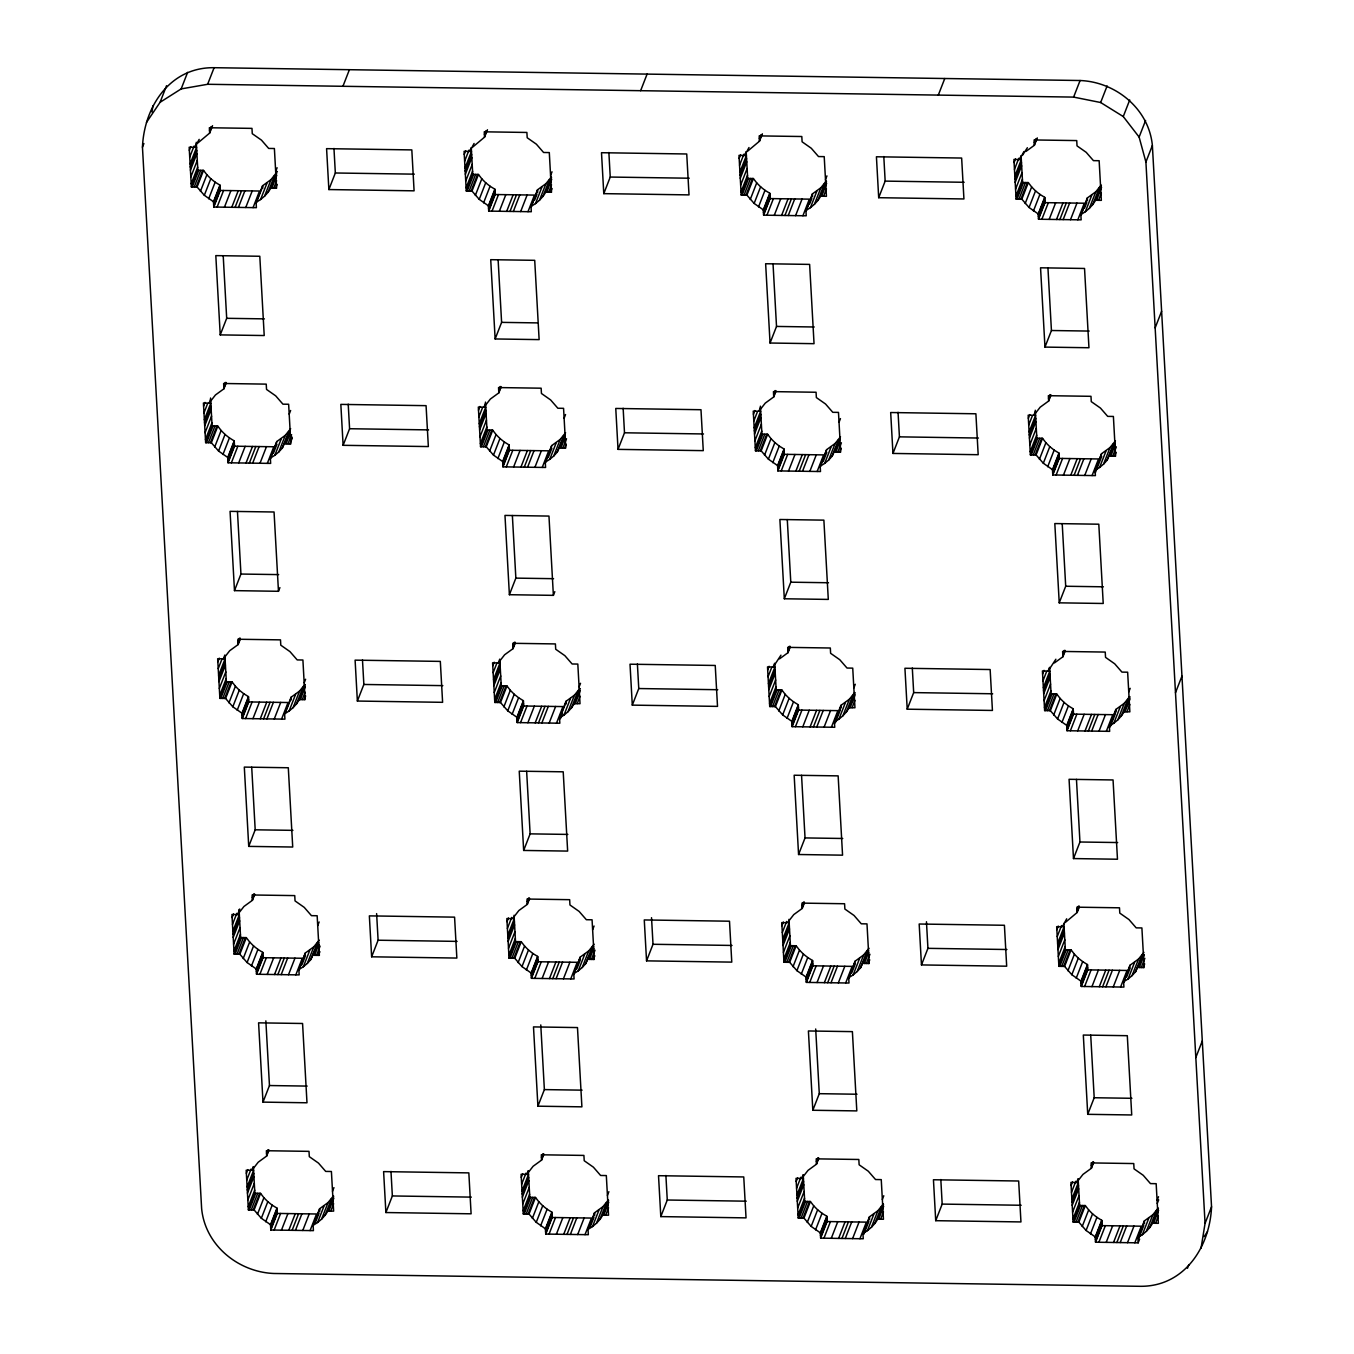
<?xml version="1.0" encoding="UTF-8"?>
<svg xmlns="http://www.w3.org/2000/svg" width="1354" height="1354" viewBox="0 0 1354 1354"><rect width="100%" height="100%" fill="white"/><g stroke="black" fill="none" stroke-linecap="round" stroke-linejoin="round"><path stroke-width="1.5" d="M142.458 147.197C144.099 106.848 169.859 67.04 214.101 67.7L1080.086 80.512C1115.882 81.917 1148.903 108.912 1152.372 145.453L1211.542 1206.803C1209.901 1247.152 1184.141 1286.96 1139.899 1286.3L273.914 1273.488C238.118 1272.083 205.097 1245.088 201.628 1208.547L142.458 147.197L143.896 143.524M151.936 112.01L152.951 105.815M1201.049 1248.185L1205.06 1223.373L1211.542 1206.803M146.486 122.402L160.077 102.295L166.542 85.708M160.077 102.295L181.165 88.907L187.631 72.337M181.165 88.907L207.636 84.286L214.101 67.7M189.34 150.345L190.779 146.672M189.712 157.166L194.028 146.114M277.367 171.484L271.037 179.591L262.574 185.769L256.109 202.355L256.397 207.67L213.78 207.027L213.492 201.729L204.319 195.281L197.075 186.987L191.371 186.903L189.171 147.248L194.874 147.332L196.313 143.659M194.874 147.332L199.173 139.377M190.102 163.986L196.567 147.4M190.271 167.084L196.736 150.497M190.44 170.181L196.905 153.594M190.829 176.985L197.295 160.398M209.515 130.407L210.953 126.717M209.616 132.235L211.766 126.701M197.735 143.067L209.667 133.064L212.544 125.685M191.202 183.805L197.667 167.219M191.371 186.903L197.836 170.316L196.279 142.288M192.268 186.903L198.733 170.316M194.231 186.937L200.697 170.35M196.195 186.97L202.66 170.384M197.075 186.987L203.54 170.401L197.836 170.316M200.426 191.337L206.891 174.751L203.54 170.401M204.319 195.281L210.784 178.711L206.891 174.751M208.685 198.767L215.151 182.181L210.784 178.711M213.492 201.729L219.957 185.143L215.151 182.181M213.543 202.558L220.008 185.972M213.644 204.386L220.11 187.8M213.746 206.197L220.211 189.611M213.78 207.027L220.245 190.44L219.957 185.143M217.114 207.077L223.579 190.491M224.442 207.196L230.908 190.609M231.771 207.297L238.236 190.711M235.088 207.348L241.554 190.762M238.422 207.399L244.888 190.812M245.751 207.5L252.216 190.914M253.063 207.619L259.528 191.032L220.245 190.44M256.143 203.185L262.608 186.598M256.109 202.355L260.577 199.529L267.043 182.942M260.577 199.529L264.572 196.178L271.037 179.591M275.674 171.433L277.096 167.744M264.572 196.178L268.024 192.336L274.49 175.766M268.024 192.336L270.902 188.071L276.639 173.329M271.782 188.088L276.808 175.191M273.745 188.121L276.622 180.742M275.708 188.138L277.147 184.466M220.228 334.895L215.811 255.618L259.799 256.261L264.216 335.538L220.228 334.895L226.693 318.308L223.207 255.72M203.591 406.098L205.029 402.409M203.98 412.902L207.568 403.695M290.67 428.659L285.288 435.345L276.825 441.522L270.36 458.092L270.648 463.406L228.047 462.78L227.743 457.466L218.569 451.034L211.342 442.724L205.639 442.64L203.422 403.001L209.125 403.086L210.564 399.396M204.352 419.723L210.818 403.137M204.522 422.82L210.987 406.234M204.691 425.918L211.173 409.331M205.08 432.721L211.546 416.152M223.765 386.144L225.204 382.454M223.867 387.972L226.033 382.437M209.125 403.086L215.438 394.979L223.918 388.801L226.067 383.267M342.934 86.284L349.4 69.697M205.453 439.542L211.918 422.956M205.639 442.64L212.104 426.053L210.53 398.025M206.519 442.656L212.984 426.07M208.482 442.673L214.947 426.104M210.445 442.707L216.911 426.121M211.342 442.724L217.808 426.138L212.104 426.053M214.677 447.091L221.142 430.504L217.808 426.138M218.569 451.034L225.035 434.448L221.142 430.504M222.953 454.504L229.418 437.917L225.035 434.448M328.87 189.56L326.585 148.652L411.819 149.905L414.087 190.829L328.87 189.56L335.335 172.99L333.964 148.432M227.743 457.466L234.208 440.879L229.418 437.917M227.794 458.295L234.259 441.709M227.895 460.123L234.36 443.537M227.997 461.951L234.462 445.364M228.047 462.78L234.513 446.194L234.208 440.879M231.365 462.831L237.83 446.245M238.693 462.933L245.159 446.346M246.022 463.034L252.487 446.465M249.356 463.085L255.821 446.498M252.673 463.136L259.139 446.549M260.002 463.254L266.467 446.668M267.33 463.356L273.796 446.769L234.513 446.194M270.411 458.921L276.825 441.522M273.373 453.387L276.978 444.163M289.197 414.172L290.636 410.482M270.36 458.092L274.845 455.282L281.31 438.696M274.845 455.282L278.822 451.931L285.288 435.345M278.822 451.931L282.292 448.089L288.757 431.503M282.292 448.089L290.179 430.91M286.049 443.824L290.348 432.772M287.996 443.858L291.601 434.651M290.687 440.795L292.125 437.122M289.959 443.892L292.125 438.357M279.906 587.602L278.467 591.292L234.479 590.632L240.944 574.045L237.458 511.457M217.842 661.835L219.28 658.162M218.231 668.656L221.819 659.432M304.921 684.396L299.556 691.082L291.076 697.259L284.611 713.846L284.915 719.143L242.298 718.517L241.994 713.219L232.82 706.771L225.593 698.461L219.89 698.376L217.672 658.738L223.376 658.823L224.815 655.15M218.603 675.46L225.069 658.873M218.789 678.557L225.255 661.971M218.959 681.654L225.424 665.068M219.331 688.475L225.796 671.889M238.033 641.898L239.455 638.208M238.135 643.709L240.284 638.191M223.376 658.823L229.706 650.715L238.169 644.538L240.335 639.02M219.72 695.279L226.186 678.709M219.89 698.376L226.355 681.807L224.882 655.471M220.77 698.393L227.235 681.807M222.733 698.427L229.198 681.841M224.696 698.461L231.162 681.874M225.593 698.461L232.059 681.891L226.355 681.807M228.944 702.828L235.41 686.241L232.059 681.891M232.82 706.771L239.286 690.185L235.41 686.241M237.204 710.258L243.669 693.671L239.286 690.185M343.121 445.314L340.836 404.389L426.07 405.658L428.355 446.566L343.121 445.314L349.586 428.727L348.215 404.169M241.994 713.219L248.459 696.633L243.669 693.671M242.044 714.049L248.51 697.462M242.146 715.86L248.611 699.273M242.248 717.688L248.713 701.101M242.298 718.517L248.764 701.931L248.459 696.633M464.253 154.424L465.691 150.734M245.633 718.568L252.098 701.981M464.642 161.228L468.941 150.176M551.315 176.985L545.95 183.653L537.487 189.831L531.022 206.417L531.31 211.732L488.709 211.106L488.405 205.791L479.231 199.36L471.987 191.049L466.284 190.965L464.083 151.326L469.787 151.411L471.226 147.721M469.787 151.411L474.086 143.456M465.014 168.048L471.48 151.462M465.184 171.146L471.649 154.559M252.944 718.669L259.409 702.1M465.353 174.243L471.818 157.656M465.742 181.047L472.207 164.46M484.427 134.469L485.866 130.779M484.529 136.297L486.695 130.763M472.648 147.129L484.58 137.126L487.457 129.747M466.114 187.867L472.58 171.281M260.273 718.788L266.738 702.201M466.284 190.965L472.749 174.378L471.294 148.06M467.181 190.982L473.646 174.395M469.144 190.999L475.609 174.412M263.607 718.839L270.072 702.252M471.107 191.032L477.573 174.446M471.987 191.049L478.453 174.463L472.749 174.378M266.924 718.889L273.406 702.303M475.339 195.416L481.804 178.83L478.453 174.463M274.253 718.991L280.718 702.404M479.231 199.36L485.697 182.773L481.804 178.83M281.581 719.092L288.047 702.523L248.764 701.931M483.598 202.829L490.063 186.243L485.697 182.773M285.372 712.83L291.127 698.089M284.611 713.846L289.096 711.019L295.561 694.433M488.405 205.791L494.87 189.205L490.063 186.243M289.096 711.019L293.09 707.668L299.556 691.082M488.456 206.62L494.921 190.034M488.557 208.448L495.022 191.862M304.176 682.924L305.615 679.234M488.659 210.276L495.124 193.69M293.09 707.668L296.543 703.826L303.008 687.24M488.709 211.106L495.175 194.519L494.87 189.205M296.543 703.826L299.403 699.561L305.158 684.819M300.3 699.578L305.327 686.681M492.027 211.139L498.492 194.57M302.264 699.595L305.124 692.232M304.227 699.629L305.649 695.939M248.73 846.385L244.312 767.092L288.3 767.752L292.718 847.029L248.73 846.385L255.195 829.799L251.709 767.21M499.355 211.258L505.821 194.671M506.684 211.359L513.149 194.773M232.109 917.589L233.548 913.899M510.001 211.41L516.466 194.824M232.482 924.393L236.798 913.341M319.172 940.15L313.806 946.818L305.327 952.996L298.862 969.582L299.166 974.897L256.549 974.254L256.261 968.956L247.088 962.525L239.844 954.215L234.14 954.13L231.94 914.492L237.627 914.576L239.793 909.042M513.335 211.461L519.801 194.874M232.871 931.214L239.336 914.627M233.04 934.311L239.506 917.724M233.21 937.408L239.675 920.822M233.582 944.212L240.047 927.625M252.284 897.634L253.723 893.945M252.386 899.462L254.535 893.928M520.664 211.562L527.129 194.993M237.627 914.576L243.957 906.469L252.436 900.292L254.586 894.757M233.971 951.033L240.437 934.446M234.14 954.13L240.606 937.543L239.049 909.516M235.037 954.147L241.503 937.56M237.001 954.164L243.466 937.577M527.992 211.681L534.458 195.094L495.175 194.519M238.947 954.198L245.412 937.611M239.844 954.215L246.31 937.628L240.606 937.543M531.073 207.247L537.538 190.66M534.762 199.867L536.912 194.333M531.022 206.417L535.49 203.608L541.955 187.021M243.195 958.581L249.661 941.995L246.31 937.628M535.49 203.608L539.484 200.24L545.95 183.653M550.587 175.495L552.026 171.806M539.484 200.24L542.937 196.415L549.419 179.828M542.937 196.415L545.814 192.133L551.552 177.391M546.711 192.15L551.738 179.253M247.088 962.525L253.553 945.938L249.661 941.995M548.658 192.183L551.535 184.804M550.621 192.217L552.06 188.528M495.141 338.957L490.723 259.68L534.712 260.323L539.129 339.617L495.141 338.957L501.606 322.37L498.12 259.782M251.455 965.994L257.92 949.408L253.553 945.938M357.371 701.05L355.103 660.143L440.321 661.395L442.606 702.32L357.371 701.05L363.854 684.464L362.483 659.923M256.261 968.956L262.727 952.37L257.92 949.408M256.295 969.786L262.761 953.199M256.397 971.613L262.862 955.027M256.498 973.424L262.964 956.855M256.549 974.254L263.014 957.684L262.727 952.37M478.504 410.16L479.942 406.471M259.883 974.305L266.349 957.735M478.893 416.981L482.481 407.757M565.583 432.721L560.217 439.407L551.738 445.584L545.273 462.171L545.577 467.468L502.96 466.842L502.656 461.528L493.482 455.096L486.255 446.786L480.552 446.702L478.334 407.063L484.038 407.148L485.477 403.458M479.265 423.785L485.731 407.199M479.434 426.882L485.9 410.296M267.212 974.423L273.677 957.837M479.621 429.98L486.086 413.393M479.993 436.8L486.458 420.214M498.678 390.206L500.117 386.533M498.78 392.034L500.946 386.516M484.038 407.148L490.368 399.041L498.831 392.863L500.997 387.346M480.382 443.604L486.848 427.018M274.523 974.525L280.989 957.938M480.552 446.702L487.017 430.115L485.443 402.087M481.432 446.718L487.897 430.132M483.395 446.752L489.86 430.166M277.858 974.575L284.323 957.989M485.358 446.769L491.824 430.2M486.255 446.786L492.721 430.2L487.017 430.115M281.192 974.626L287.657 958.04M489.606 451.153L496.072 434.566L492.721 430.2M288.504 974.728L294.969 958.158M493.482 455.096L499.948 438.51L496.072 434.566M295.832 974.846L302.297 958.26L263.014 957.684M640.628 90.684L647.094 74.098M497.866 458.583L504.331 441.996L499.948 438.51M298.912 970.412L305.327 952.996M301.891 964.86L305.479 955.653M317.716 925.662L319.138 921.972M603.782 193.639L601.498 152.714L686.732 153.984L689.017 194.891L603.782 193.639L610.248 177.052L608.877 152.494M298.862 969.582L303.347 966.756L309.812 950.186M502.656 461.528L509.121 444.958L504.331 441.996M303.347 966.756L307.341 963.405L313.806 946.818M502.706 462.357L509.172 445.788M502.808 464.185L509.273 447.599M502.909 466.013L509.375 449.426M307.341 963.405L310.794 959.58L317.259 942.993M502.96 466.842L509.426 450.256L509.121 444.958M310.794 959.58L318.698 942.401M314.551 955.315L318.867 944.263M506.294 466.893L512.76 450.307M316.514 955.349L320.103 946.124M318.478 955.365L319.916 951.693M262.998 1102.122L258.58 1022.845L302.568 1023.489L306.986 1102.782L262.998 1102.122L269.463 1085.536L265.858 1020.865M513.606 466.995L520.071 450.408M520.935 467.113L527.4 450.527M246.36 1173.326L247.799 1169.636M524.269 467.164L530.734 450.577M246.733 1180.146L251.049 1169.077M333.422 1195.887L328.057 1202.572L319.595 1208.75L313.129 1225.336L313.417 1230.634L270.8 1230.007L270.512 1224.693L261.339 1218.261L254.095 1209.951L248.391 1209.867L246.191 1170.228L251.895 1170.313L253.333 1166.623M527.586 467.198L534.051 450.628M247.122 1186.95L253.587 1170.364M247.291 1190.048L253.757 1173.461M247.46 1193.145L253.926 1176.558M247.85 1199.966L254.315 1183.379M266.535 1153.371L267.974 1149.698M266.636 1155.199L268.786 1149.681M534.915 467.316L541.38 450.73M251.895 1170.313L258.208 1162.206L266.687 1156.028L268.837 1150.494M248.222 1206.769L254.687 1190.183M248.391 1209.867L254.857 1193.28L253.401 1166.962M249.288 1209.884L255.754 1193.297M251.252 1209.917L257.717 1193.331M542.243 467.418L548.708 450.831L509.426 450.256M253.215 1209.934L259.68 1193.365M254.095 1209.951L260.56 1193.365L254.857 1193.28M545.323 463L551.738 445.584M548.302 457.449L551.89 448.242M564.11 418.234L565.549 414.544M545.273 462.171L549.758 459.344L556.223 442.758M257.446 1214.318L263.912 1197.731L260.56 1193.365M549.758 459.344L553.752 455.993L560.217 439.407M553.752 455.993L557.205 452.151L563.67 435.565M557.205 452.151L565.092 434.989M560.962 447.903L565.261 436.834M261.339 1218.261L267.804 1201.675L263.912 1197.731M562.926 447.92L566.514 438.713M564.872 447.954L566.311 444.264M554.818 591.664L553.38 595.354L509.392 594.711L515.857 578.124L512.371 515.535M265.706 1221.748L272.171 1205.162L267.804 1201.675M371.639 956.804L369.354 915.879L454.572 917.149L456.857 958.057L371.639 956.804L378.104 940.218L376.615 913.611M270.512 1224.693L276.978 1208.123L272.171 1205.162M270.563 1225.522L277.028 1208.953M270.665 1227.35L277.13 1210.764M270.766 1229.178L277.231 1212.592M270.8 1230.007L277.265 1213.421L276.978 1208.123M492.771 665.914L494.21 662.224M274.134 1230.058L280.6 1213.472M493.144 672.718L496.732 663.511M579.834 688.458L574.468 695.144L565.989 701.321L559.524 717.908L559.828 723.222L517.211 722.579L516.923 717.281L507.75 710.833L500.506 702.54L494.802 702.455L492.585 662.817L498.289 662.901L499.728 659.212M493.533 679.539L499.998 662.952M493.702 682.636L500.168 666.05M281.463 1230.16L287.928 1213.573M493.871 685.733L500.337 669.147M494.244 692.537L500.709 675.951M512.946 645.96L514.385 642.27M513.048 647.787L515.197 642.253M498.289 662.901L504.619 654.777L513.081 648.617L515.248 643.082M494.633 699.358L501.098 682.771M288.791 1230.278L295.257 1213.692M494.802 702.455L501.268 685.869L499.795 659.533M495.699 702.455L502.165 685.886M292.109 1230.312L298.574 1213.743M497.646 702.489L504.111 685.903M499.609 702.523L506.074 685.936M500.506 702.54L506.971 685.953L501.268 685.869M295.443 1230.363L301.908 1213.793M503.857 706.89L510.323 690.303L506.971 685.953M302.771 1230.481L309.237 1213.895M507.75 710.833L514.215 694.263L510.323 690.303M310.083 1230.583L316.548 1213.996L277.265 1213.421M512.117 714.32L518.582 697.733L514.215 694.263M313.891 1224.321L319.629 1209.579M315.431 1222.459L319.019 1213.235M618.033 449.376L615.765 408.451L700.983 409.72L703.268 450.645L618.033 449.376L624.499 432.789L623.145 408.248M313.129 1225.336L317.598 1222.51L324.063 1205.923M516.923 717.281L523.389 700.695L518.582 697.733M317.598 1222.51L321.592 1219.159L328.057 1202.572M516.957 718.111L523.423 701.524M332.509 1191.317L333.947 1187.627M517.059 719.939L523.524 703.352M517.16 721.75L523.626 705.163M321.592 1219.159L325.045 1215.317L331.51 1198.73M517.211 722.579L523.676 705.993L523.389 700.695M325.045 1215.317L327.922 1211.051L333.659 1196.31M328.802 1211.051L333.846 1198.155M739.166 158.486L740.604 154.796M520.545 722.63L527.011 706.043M330.765 1211.085L333.643 1203.723M739.555 165.29L743.854 154.238M826.245 181.047L820.879 187.732L812.4 193.91L805.935 210.496L806.222 215.794L763.622 215.168L763.317 209.853L754.144 203.422L746.917 195.111L741.213 195.027L738.996 155.388L744.7 155.473L746.139 151.783M744.7 155.473L748.999 147.518M739.927 172.11L746.392 155.524M740.096 175.208L746.562 158.621M527.874 722.748L534.339 706.162M740.283 178.305L746.748 161.718M740.655 185.126L747.12 168.539M759.34 138.531L760.779 134.858M759.442 140.359L761.608 134.825M747.56 151.208L759.492 141.188L762.37 133.809M741.027 191.929L747.493 175.343M535.185 722.85L541.651 706.263M741.213 195.027L747.679 178.44L746.206 152.122M742.094 195.044L748.559 178.457M744.057 195.078L750.522 178.491M538.52 722.901L544.985 706.314M746.02 195.094L752.486 178.508M746.917 195.111L753.383 178.525L747.679 178.44M541.854 722.951L548.319 706.365M750.251 199.478L756.717 182.892L753.383 178.525M549.165 723.053L555.631 706.466M754.144 203.422L760.609 186.835L756.717 182.892M556.494 723.171L562.959 706.585L523.676 705.993M758.528 206.891L764.993 190.322L760.609 186.835M559.574 718.737L566.04 702.151M560.404 718.72L562.553 713.186M559.524 717.908L564.009 715.081L570.474 698.495M763.317 209.853L769.783 193.267L764.993 190.322M564.009 715.081L568.003 711.73L574.468 695.144M763.368 210.682L769.834 194.096M763.47 212.51L769.935 195.924M579.089 686.986L580.527 683.296M763.571 214.338L770.037 197.752M568.003 711.73L571.456 707.888L577.921 691.319M763.622 215.168L770.087 198.581L769.783 193.267M571.456 707.888L574.316 703.623L580.071 688.881M575.213 703.64L580.24 690.743M766.939 215.218L773.405 198.632M577.176 703.674L580.054 696.294M523.659 850.447L519.242 771.171L563.213 771.814L567.648 851.091L523.659 850.447L530.125 833.861L526.638 771.272M774.268 215.32L780.733 198.733M385.89 1212.541L383.605 1171.616L468.839 1172.886L471.107 1213.81L385.89 1212.541L392.355 1195.954L390.984 1171.413M781.596 215.421L788.062 198.852M507.022 921.651L508.461 917.961M784.931 215.472L791.396 198.886M507.395 928.455L511.71 917.403M788.248 215.523L794.713 198.936M507.784 935.275L514.249 918.689M507.953 938.373L514.418 921.786M508.122 941.47L514.588 924.884M508.512 948.291L514.977 931.704M527.197 901.696L528.635 898.007M527.298 903.524L529.448 897.99M795.577 215.641L802.042 199.055M594.084 944.212L588.719 950.897L580.257 957.075L573.791 973.644L574.079 978.959L531.462 978.333L531.174 973.018L522.001 966.587L514.757 958.277L509.053 958.192L506.853 918.554L512.557 918.638L518.87 910.531L527.349 904.354L529.499 898.819M508.884 955.095L515.349 938.508M509.053 958.192L515.519 941.605L514.063 915.287M509.95 958.209L516.416 941.622M511.914 958.243L518.379 941.656M802.905 215.743L809.37 199.156L770.087 198.581M513.877 958.26L520.342 941.673M514.757 958.277L521.222 941.69L515.519 941.605M805.985 211.326L811.723 196.584M809.675 203.929L811.825 198.395M805.935 210.496L810.42 207.67L816.885 191.083M518.108 962.643L524.573 946.057L521.222 941.69M810.42 207.67L814.414 204.319L820.879 187.732M825.5 179.557L826.939 175.885M814.414 204.319L817.867 200.477L824.332 183.89M817.867 200.477L820.727 196.212L826.482 181.47M821.624 196.212L826.651 183.315M522.001 966.587L528.466 950L524.573 946.057M823.587 196.245L826.448 188.883M770.054 343.019L765.636 263.742L809.624 264.402L814.042 343.679L770.054 343.019L776.519 326.432L773.032 263.844M526.367 970.056L532.833 953.487L528.466 950M632.301 705.129L630.016 664.205L715.234 665.457L717.518 706.382L632.301 705.129L638.766 688.543L637.395 663.985M531.174 973.018L537.64 956.432L532.833 953.487M531.225 973.848L537.69 957.261M531.327 975.675L537.792 959.089M531.428 977.503L537.893 960.917M531.462 978.333L537.927 961.746L537.64 956.432M753.433 414.222L754.855 410.55M534.796 978.383L541.261 961.797M753.806 421.043L757.394 411.836M840.495 436.783L835.13 443.469L826.651 449.646L820.185 466.233L820.49 471.531L777.873 470.904L777.585 465.607L768.395 459.158L761.168 450.848L755.464 450.764L753.247 411.125L758.951 411.21L760.389 407.537M754.178 427.847L760.643 411.277M754.364 430.944L760.83 414.375M542.125 978.485L548.59 961.899M754.533 434.042L760.999 417.472M754.906 440.862L761.371 424.276M773.608 394.285L775.047 390.595M773.709 396.096L775.859 390.578M758.951 411.21L765.281 403.103L773.743 396.925L775.91 391.408M755.295 447.666L761.76 431.097M549.453 978.587L555.919 962.017M755.464 450.764L761.93 434.194L760.373 406.166M756.361 450.78L762.827 434.194M758.308 450.814L764.773 434.228M552.77 978.637L559.236 962.051M760.271 450.848L766.736 434.262M761.168 450.848L767.633 434.279L761.93 434.194M556.105 978.688L562.57 962.102M764.519 455.215L770.985 438.628L767.633 434.279M563.433 978.807L569.899 962.22M768.395 459.158L774.877 442.572L770.985 438.628M570.745 978.908L577.21 962.322L537.927 961.746M772.779 462.645L779.244 446.058L774.877 442.572M573.825 974.474L580.257 957.075M576.804 968.939L580.392 959.715M592.629 929.724L594.067 926.034M878.695 197.701L876.427 156.776L961.645 158.046L963.93 198.953L878.695 197.701L885.161 181.114L883.807 156.556M573.791 973.644L578.26 970.835L584.725 954.248M777.585 465.607L784.051 449.02L779.244 446.058M578.26 970.835L582.254 967.484L588.719 950.897M777.619 466.436L784.084 449.85M777.721 468.247L784.186 451.677M777.822 470.075L784.288 453.488M582.254 967.484L585.707 963.642L592.172 947.055M777.873 470.904L784.338 454.318L784.051 449.02M585.707 963.642L593.611 946.463M589.464 959.377L593.78 948.325M781.207 470.955L787.673 454.369M591.427 959.411L595.015 950.203M593.39 959.444L594.829 955.755M537.91 1106.184L533.493 1026.907L577.481 1027.568L581.898 1106.844L537.91 1106.184L544.376 1089.598L540.771 1024.927M788.519 471.057L794.984 454.487M938.305 95.085L944.77 78.515M795.847 471.175L802.313 454.589M521.273 1177.388L522.712 1173.715M799.182 471.226L805.647 454.639M521.662 1184.208L525.961 1173.156M608.335 1199.949L602.97 1206.634L594.508 1212.812L588.042 1229.398L588.33 1234.696L545.73 1234.069L545.425 1228.772L536.252 1222.323L529.008 1214.013L523.304 1213.929L521.104 1174.29L526.808 1174.375L528.246 1170.702M522.035 1191.012L528.5 1174.443M802.516 471.277L808.981 454.69M522.204 1194.11L528.669 1177.54M522.373 1197.207L528.839 1180.62M522.762 1204.028L529.228 1187.441M541.448 1157.45L542.886 1153.76M541.549 1159.261L543.716 1153.743M809.827 471.378L816.293 454.792M526.808 1174.375L533.121 1166.268L541.6 1160.09L543.749 1154.573M523.135 1210.831L529.6 1194.262M523.304 1213.929L529.786 1197.359L528.314 1171.024M524.201 1213.946L530.666 1197.359M526.164 1213.979L532.63 1197.393M817.156 471.48L823.621 454.91L784.338 454.318M528.128 1214.013L534.593 1197.427M529.008 1214.013L535.49 1197.444L529.786 1197.359M820.236 467.062L826.651 449.646M823.215 461.511L826.803 452.304M839.023 422.296L840.462 418.623M820.185 466.233L824.671 463.406L831.136 446.82M532.359 1218.38L538.824 1201.793L535.49 1197.444M824.671 463.406L828.665 460.055L835.13 443.469M828.665 460.055L832.118 456.213L838.583 439.627M832.118 456.213L840.005 439.051M835.875 451.965L839.463 442.741M536.252 1222.323L542.717 1205.737L538.824 1201.793M837.838 451.982L841.426 442.775M839.802 452.016L841.24 448.326M784.321 598.773L779.887 519.496L823.875 520.139L828.293 599.416L784.321 598.773L790.787 582.186L787.283 519.597M540.618 1225.81L547.101 1209.224L542.717 1205.737M646.552 960.866L644.267 919.941L729.501 921.211L731.769 962.119L646.552 960.866L653.017 944.28L651.528 917.69M545.425 1228.772L551.89 1212.185L547.101 1209.224M545.476 1229.601L551.941 1213.015M545.577 1231.412L552.043 1214.843M545.679 1233.24L552.144 1216.654M545.73 1234.069L552.195 1217.483L551.89 1212.185M767.684 669.976L769.123 666.286M549.047 1234.12L555.512 1217.534M768.056 676.78L771.645 667.573M854.746 692.537L849.381 699.223L840.919 705.383L834.436 721.97L834.741 727.284L792.124 726.658L791.836 721.343L782.663 714.912L775.419 706.602L769.715 706.517L767.515 666.879L773.219 666.963L774.64 663.274M768.446 683.601L774.911 667.014M768.615 686.698L775.08 670.112M773.219 666.963L780.97 655.167M556.376 1234.222L562.841 1217.652M768.784 689.795L775.25 673.209M769.174 696.599L775.639 680.013M787.859 650.022L789.297 646.332M787.96 651.849L790.11 646.315M779.532 658.856L788.011 652.679L790.161 647.144M769.546 703.42L776.011 686.833M563.704 1234.34L570.169 1217.754M769.715 706.517L776.18 689.931L774.708 663.612M770.612 706.534L777.078 689.948M772.575 706.551L779.041 689.965M567.021 1234.391L573.504 1217.805M774.522 706.585L781.004 689.998M775.419 706.602L781.884 690.015L776.18 689.931M570.356 1234.442L576.821 1217.855M778.77 710.968L785.235 694.382L781.884 690.015M577.684 1234.543L584.149 1217.957M782.663 714.912L789.128 698.326L785.235 694.382M585.013 1234.645L591.478 1218.075L552.195 1217.483M787.029 718.382L793.495 701.795L789.128 698.326M588.804 1228.383L594.558 1213.641M590.344 1226.521L593.932 1217.314M892.963 453.438L890.678 412.53L975.895 413.782L978.18 454.707L892.963 453.438L899.428 436.851L898.057 412.31M588.042 1229.398L592.51 1226.572L598.993 1209.985M791.836 721.343L798.301 704.757L793.495 701.795M592.51 1226.572L596.505 1223.221L602.97 1206.634M607.438 1195.379L608.877 1191.689M791.887 722.173L798.352 705.586M791.988 724.001L798.454 707.414M792.09 725.829L798.555 709.242M596.505 1223.221L599.974 1219.379L606.44 1202.792M792.124 726.658L798.589 710.071L798.301 704.757M599.974 1219.379L602.835 1215.113L608.589 1200.372M603.732 1215.13L608.758 1202.234M1014.078 162.548L1015.517 158.858M795.458 726.692L801.923 710.122M605.678 1215.147L608.555 1207.785M1014.468 169.368L1018.783 158.3M1101.157 185.109L1095.792 191.794L1087.313 197.972L1080.847 214.558L1081.152 219.856L1038.535 219.23L1038.23 213.932L1029.057 207.484L1021.83 199.173L1016.126 199.089L1013.909 159.45L1019.613 159.535L1021.051 155.845M1019.613 159.535L1023.929 151.58M1014.84 176.172L1021.305 159.586M1015.026 179.27L1021.491 162.683M1022.49 155.27L1027.381 147.738M802.787 726.81L809.252 710.224M1015.195 182.367L1021.661 165.78M1015.568 189.188L1022.033 172.601M1034.27 142.61L1035.692 138.92M1034.371 144.421L1036.521 138.903M1025.943 151.428L1034.405 145.25L1037.282 137.888M1015.957 195.991L1022.422 179.405M810.098 726.912L816.564 710.325M1016.126 199.089L1022.592 182.502L1021.119 156.184M1017.006 199.106L1023.472 182.519M1018.97 199.14L1025.435 182.553M813.432 726.963L819.898 710.376M1020.933 199.173L1027.398 182.587M1021.83 199.173L1028.295 182.587L1022.592 182.502M816.767 727.013L823.232 710.427M1025.181 203.54L1031.646 186.954L1028.295 182.587M824.095 727.115L830.561 710.545M1029.057 207.484L1035.522 190.897L1031.646 186.954M207.636 84.286L1073.62 97.099L1080.086 80.512M831.407 727.233L837.872 710.647L798.589 710.071M1033.44 210.97L1039.906 194.384L1035.522 190.897M834.487 722.799L840.952 706.213M835.316 722.782L840.343 709.885M834.436 721.97L838.921 719.16L845.387 702.574M1038.23 213.932L1044.696 197.345L1039.906 194.384M838.921 719.16L842.916 715.792L849.381 699.223M853.832 687.95L855.271 684.278M1038.281 214.761L1044.746 198.175M1038.383 216.572L1044.848 199.986M1038.484 218.4L1044.949 201.814M842.916 715.792L846.368 711.967L852.834 695.381M1038.535 219.23L1045 202.643L1044.696 197.345M846.368 711.967L849.246 707.685L854.983 692.943M850.126 707.702L855.153 694.805M1041.869 219.28L1048.334 202.694M852.089 707.736L854.966 700.356M798.572 854.509L794.155 775.233L838.143 775.876L842.56 855.169L798.572 854.509L805.038 837.923L801.551 775.334M1049.181 219.382L1055.646 202.795M660.803 1216.603L658.518 1175.695L743.752 1176.948L746.037 1217.872L660.803 1216.603L667.268 1200.016L665.897 1175.475M1205.06 1223.373L1145.907 162.04L1139.12 137.076L1123.261 116.546L1100.65 102.515L1107.115 85.928M1056.509 219.5L1062.975 202.914M781.935 925.713L783.374 922.023M1059.843 219.551L1066.309 202.965M782.324 932.534L786.623 921.465M782.697 939.337L789.162 922.751M1063.161 219.602L1069.643 203.015M782.866 942.435L789.331 925.848M783.035 945.532L789.5 928.946M783.424 952.353L789.89 935.766M802.11 905.758L803.548 902.086M802.211 907.586L804.378 902.069M1070.489 219.703L1076.955 203.117M868.997 948.274L863.632 954.959L855.169 961.137L848.704 977.723L848.992 983.021L806.392 982.395L806.087 977.08L796.914 970.649L789.67 962.339L783.966 962.254L781.766 922.616L787.469 922.7L793.782 914.593L802.262 908.416L804.411 902.898M783.797 959.157L790.262 942.57M783.966 962.254L790.431 945.667L788.976 919.349M784.863 962.271L791.328 945.684M786.826 962.305L793.292 945.718M1077.818 219.805L1084.283 203.218L1045 202.643M788.79 962.322L795.255 945.752M789.67 962.339L796.135 945.752L790.431 945.667M1080.898 215.388L1087.364 198.801M1084.588 207.991L1086.737 202.457M1080.847 214.558L1085.333 211.732L1091.798 195.145M1123.261 116.546L1129.727 99.959M793.021 966.705L799.486 950.119L796.135 945.752M1085.333 211.732L1089.327 208.381L1095.792 191.794M1089.327 208.381L1092.78 204.539L1099.245 187.952M1092.78 204.539L1095.64 200.274L1101.394 185.532M1096.537 200.29L1101.564 187.377M796.914 970.649L803.379 954.062L799.486 950.119M1098.5 200.307L1101.377 192.945M1044.966 347.098L1040.549 267.804L1084.537 268.464L1088.954 347.741L1044.966 347.098L1051.432 330.511L1047.945 267.923M801.28 974.135L807.746 957.549L803.379 954.062M907.214 709.191L904.929 668.267L990.146 669.536L992.431 710.444L907.214 709.191L913.679 692.605L912.308 668.047M806.087 977.08L812.552 960.511L807.746 957.549M806.138 977.91L812.603 961.34M806.239 979.737L812.705 963.151M806.341 981.565L812.806 964.979M806.392 982.395L812.857 965.808L812.552 960.511M1028.346 418.301L1029.785 414.612M1139.12 137.076L1145.586 120.489M809.709 982.445L816.174 965.859M1028.718 425.105L1032.307 415.898M1115.408 440.845L1110.043 447.531L1101.564 453.708L1095.098 470.295L1095.403 475.609L1052.786 474.966L1052.498 469.669L1043.325 463.237L1036.081 454.927L1030.377 454.842L1028.177 415.204L1033.864 415.289L1035.302 411.599M1029.108 431.926L1035.573 415.339M1029.277 435.023L1035.742 418.437M817.037 982.547L823.503 965.961M1029.446 438.121L1035.912 421.534M1029.819 444.924L1036.284 428.338M1048.521 398.347L1049.959 394.657M1048.622 400.175L1050.772 394.64M1033.864 415.289L1040.194 407.182L1048.673 401.004L1050.822 395.47M1030.208 451.745L1036.673 435.159M824.366 982.665L830.831 966.079M1030.377 454.842L1036.842 438.256L1035.285 410.228M1031.274 454.842L1037.739 438.273M1145.907 162.04L1152.372 145.453M1033.237 454.876L1039.703 438.29M827.683 982.716L834.149 966.13M1035.184 454.91L1041.649 438.324M1036.081 454.927L1042.546 438.341L1036.842 438.256M831.017 982.75L837.483 966.181M1039.432 459.277L1045.897 442.707L1042.546 438.341M838.346 982.869L844.811 966.282M1043.325 463.237L1049.79 446.651L1045.897 442.707M845.675 982.97L852.14 966.384L812.857 965.808M1047.691 466.707L1054.157 450.12L1049.79 446.651M848.738 978.553L855.169 961.137M851.717 973.001L855.322 963.794M848.704 977.723L853.172 974.897L859.638 958.31M1052.498 469.669L1058.963 453.082L1054.157 450.12M853.172 974.897L857.167 971.546L863.632 954.959M1052.532 470.498L1058.997 453.912M1052.633 472.326L1059.099 455.739M1052.735 474.137L1059.2 457.567M857.167 971.546L860.619 967.704L867.085 951.117M1052.786 474.966L1059.251 458.397L1058.963 453.082M860.619 967.704L868.523 950.542M864.377 963.456L868.693 952.387M1056.12 475.017L1062.585 458.431M866.34 963.473L869.945 954.265M868.303 963.506L869.742 959.817M812.823 1110.263L808.406 1030.969L852.394 1031.63L856.811 1110.906L812.823 1110.263L819.288 1093.677L815.683 1028.989M1063.449 475.136L1069.914 458.549M1070.76 475.237L1077.225 458.651M796.186 1181.467L797.624 1177.777M1074.094 475.288L1080.56 458.701M796.575 1188.27L800.874 1177.218M883.265 1204.011L877.9 1210.696L869.42 1216.874L862.955 1233.46L863.243 1238.775L820.642 1238.131L820.338 1232.834L811.164 1226.402L803.938 1218.092L798.234 1218.008L796.017 1178.369L801.72 1178.454L803.159 1174.764M796.947 1195.091L803.413 1178.505M1077.429 475.339L1083.894 458.752M797.117 1198.188L803.582 1181.602M797.303 1201.286L803.768 1184.699M797.675 1208.09L804.141 1191.503M816.36 1161.512L817.799 1157.822M816.462 1163.34L818.628 1157.805M1084.74 475.44L1091.206 458.854M801.72 1178.454L808.05 1170.347L816.513 1164.169L818.679 1158.635M798.048 1214.91L804.53 1198.324M798.234 1218.008L804.699 1201.421L803.227 1175.086M799.114 1218.008L805.579 1201.438M801.077 1218.041L807.543 1201.455M1092.069 475.559L1098.534 458.972L1059.251 458.397M803.04 1218.075L809.506 1201.489M803.938 1218.092L810.403 1201.506L804.699 1201.421M1095.149 471.124L1101.564 453.708M1095.251 472.952L1101.716 456.366M1095.098 470.295L1099.583 467.468L1106.049 450.899M1155.148 327.871L1161.614 311.302M807.272 1222.442L813.737 1205.872L810.403 1201.506M1099.583 467.468L1103.578 464.117L1110.043 447.531M1103.578 464.117L1107.03 460.292L1113.496 443.706M1107.03 460.292L1114.934 443.113M1110.788 456.027L1115.104 444.975M811.164 1226.402L817.63 1209.816L813.737 1205.872M1112.751 456.061L1116.339 446.837M1114.714 456.078L1116.153 452.405M1059.234 602.835L1054.817 523.558L1098.805 524.201L1103.222 603.478L1059.234 602.835L1065.7 586.248L1062.213 523.659M815.548 1229.872L822.013 1213.286L817.63 1209.816M921.465 964.928L919.18 924.02L1004.414 925.273L1006.682 966.197L921.465 964.928L927.93 948.342L926.458 921.752M820.338 1232.834L826.803 1216.247L822.013 1213.286M820.389 1233.663L826.854 1217.077M820.49 1235.491L826.956 1218.905M820.592 1237.302L827.057 1220.716M820.642 1238.131L827.108 1221.545L826.803 1216.247M1042.597 674.038L1044.036 670.348M823.96 1238.182L830.442 1221.596M1042.969 680.859L1046.574 671.635M1129.659 696.599L1124.294 703.285L1115.831 709.462L1109.366 726.049L1109.654 731.346L1067.037 730.72L1066.749 725.405L1057.576 718.974L1050.332 710.664L1044.628 710.579L1042.428 670.941L1048.131 671.025L1049.57 667.336M1043.359 687.663L1049.824 671.076M1043.528 690.76L1049.993 674.174M1048.131 671.025L1055.883 659.229M831.288 1238.301L837.754 1221.714M1043.697 693.857L1050.162 677.271M1044.086 700.678L1050.552 684.092M1062.772 654.084L1064.21 650.411M1062.873 655.911L1065.023 650.377M1054.444 662.918L1062.924 656.741L1065.073 651.206M1044.459 707.482L1050.924 690.895M838.617 1238.402L845.082 1221.816M1044.628 710.579L1051.093 693.993L1049.638 667.674M1045.525 710.596L1051.99 694.01M1047.488 710.63L1053.954 694.043M841.951 1238.453L848.416 1221.867M1049.452 710.647L1055.917 694.06M1050.332 710.664L1056.797 694.077L1051.093 693.993M845.268 1238.504L851.734 1221.917M1053.683 715.03L1060.148 698.444L1056.797 694.077M852.597 1238.605L859.062 1222.019M1057.576 718.974L1064.041 702.387L1060.148 698.444M859.925 1238.724L866.391 1222.137L827.108 1221.545M1061.942 722.444L1068.408 705.874L1064.041 702.387M863.006 1234.289L869.471 1217.703M863.818 1234.273L868.845 1221.376M862.955 1233.46L867.44 1230.634L873.905 1214.064M1066.749 725.405L1073.214 708.819L1068.408 705.874M867.44 1230.634L871.434 1227.283L877.9 1210.696M882.351 1199.441L883.79 1195.751M1066.8 726.235L1073.265 709.648M1066.901 728.063L1073.367 711.476M1067.003 729.891L1073.468 713.304M871.434 1227.283L874.887 1223.441L881.352 1206.871M1067.037 730.72L1073.502 714.133L1073.214 708.819M874.887 1223.441L877.747 1219.175L883.502 1204.434M878.644 1219.192L883.671 1206.296M1070.371 730.771L1076.836 714.184M880.608 1219.226L883.468 1211.847M1077.699 730.872L1084.165 714.286M1085.028 730.991L1091.493 714.404M1088.345 731.025L1094.811 714.455M1091.679 731.075L1098.145 714.489M1099.008 731.194L1105.473 714.607M1106.32 731.295L1112.785 714.709L1073.502 714.133M1109.4 726.878L1115.865 710.291M1110.229 726.844L1115.256 713.947M1109.366 726.049L1113.834 723.222L1120.3 706.636M1113.834 723.222L1117.829 719.871L1124.294 703.285M1128.745 692.029L1130.184 688.34M1117.829 719.871L1121.281 716.029L1127.747 699.443M1121.281 716.029L1124.159 711.764L1129.896 697.022M1125.039 711.764L1130.082 698.867M1127.002 711.798L1129.879 704.435M1073.485 858.571L1069.068 779.295L1113.056 779.955L1117.473 859.231L1073.485 858.571L1079.95 842.002L1076.464 779.396M935.716 1220.682L933.448 1179.757L1018.665 1181.01L1020.95 1221.934L935.716 1220.682L942.181 1204.095L940.827 1179.537M1056.848 929.775L1058.286 926.102M1057.237 936.596L1061.536 925.544M1143.927 952.336L1138.562 959.021L1130.082 965.199L1123.617 981.785L1123.905 987.083L1081.304 986.457L1081 981.159L1071.826 974.711L1064.599 966.417L1058.896 966.333L1056.679 926.678L1062.382 926.762L1066.681 918.807M1057.609 943.399L1064.075 926.83M1057.779 946.497L1064.244 929.927M1057.965 949.594L1064.43 933.024M1058.337 956.415L1064.803 939.828M1077.022 909.837L1078.461 906.148M1077.124 911.648L1079.29 906.131M1065.243 922.497L1077.175 912.478L1079.324 906.96M1058.71 963.236L1065.175 946.649M1058.896 966.333L1065.361 949.746L1063.889 923.411M1059.776 966.333L1066.241 949.746M1061.739 966.367L1068.204 949.78M1063.702 966.401L1070.168 949.814M1064.599 966.417L1071.065 949.831L1065.361 949.746M1175.492 692.706L1181.957 676.137M1067.934 970.767L1074.399 954.181L1071.065 949.831M1071.826 974.711L1078.292 958.141L1074.399 954.181M1076.21 978.197L1082.675 961.611L1078.292 958.141M1081 981.159L1087.465 964.573L1082.675 961.611M1081.051 981.989L1087.516 965.402M1081.152 983.799L1087.617 967.23M1081.254 985.627L1087.719 969.041M1081.304 986.457L1087.77 969.87L1087.465 964.573M1084.622 986.507L1091.087 969.921M1091.95 986.626L1098.416 970.039M1099.279 986.727L1105.744 970.141M1102.613 986.778L1109.078 970.192M1105.93 986.829L1112.396 970.243M1113.259 986.931L1119.724 970.344M1120.587 987.049L1127.053 970.463L1087.77 969.87M1123.668 982.615L1130.082 965.199M1126.63 977.063L1130.235 967.856M1123.617 981.785L1128.102 978.959L1134.567 962.372M1128.102 978.959L1132.079 975.608L1138.562 959.021M1132.079 975.608L1135.549 971.766L1142.014 955.179M1135.549 971.766L1143.436 954.604M1139.306 967.518L1144.333 954.621M1141.253 967.551L1144.858 958.327M1143.216 967.568L1144.655 963.879M1087.736 1114.325L1083.318 1035.048L1127.307 1035.692L1131.724 1114.968L1087.736 1114.325L1094.201 1097.739L1090.715 1035.15M1071.099 1185.529L1072.537 1181.839M1071.488 1192.332L1075.804 1181.28M1139.611 1239.147L1138.172 1242.837L1095.555 1242.21L1095.251 1236.896L1086.077 1230.464L1078.85 1222.154L1073.147 1222.07L1070.929 1182.431L1076.633 1182.516L1078.072 1178.826M1071.86 1199.153L1078.326 1182.567M1072.046 1202.25L1078.512 1185.664M1072.216 1205.348L1078.681 1188.761M1072.588 1212.152L1079.053 1195.582M1091.29 1165.574L1092.729 1161.884M1091.392 1167.402L1093.541 1161.867M1076.633 1182.516L1082.963 1174.409L1091.426 1168.231L1093.592 1162.697M1072.977 1218.972L1079.443 1202.386M1073.147 1222.07L1079.612 1205.483L1078.139 1179.165M1074.044 1222.087L1080.509 1205.5M1075.99 1222.103L1082.455 1205.534M1077.953 1222.137L1084.419 1205.551M1078.85 1222.154L1085.316 1205.568L1079.612 1205.483M1082.201 1226.521L1088.667 1209.934L1085.316 1205.568M1086.077 1230.464L1092.543 1213.878L1088.667 1209.934M1090.461 1233.934L1096.926 1217.348L1092.543 1213.878M1095.251 1236.896L1101.733 1220.309L1096.926 1217.348M1095.301 1237.725L1101.767 1221.139M1095.403 1239.553L1101.868 1222.967M1095.504 1241.381L1101.97 1224.795M1095.555 1242.21L1102.021 1225.624L1101.733 1220.309M1098.889 1242.261L1105.355 1225.675M1106.201 1242.363L1112.666 1225.776M1113.53 1242.464L1119.995 1225.878M1116.864 1242.515L1123.329 1225.929M1120.198 1242.566L1126.663 1225.979M1195.819 1057.542L1202.284 1040.955M1127.51 1242.684L1133.975 1226.098M1134.838 1242.786L1141.304 1226.199L1102.021 1225.624M1138.172 1242.837L1137.868 1237.522L1144.333 1220.936L1152.813 1214.775L1158.178 1208.09M1137.919 1238.351L1144.384 1221.765M1138.731 1238.335L1143.775 1225.438M1137.868 1237.522L1142.353 1234.713L1148.818 1218.126M1157.095 1200.406L1158.533 1196.733M1142.353 1234.713L1146.347 1231.345L1152.813 1214.775M1157.264 1203.503L1158.702 1199.83M1146.347 1231.345L1149.8 1227.519L1156.265 1210.933M1149.8 1227.519L1152.66 1223.237L1158.415 1208.496M1153.557 1223.254L1158.584 1210.358M1155.521 1223.288L1158.398 1215.909M1187.458 1268.292L1188.897 1264.602M1204.112 1236.625L1207.514 1231.598M335.335 172.99L414.324 174.158M610.248 177.052L689.237 178.22M885.161 181.114L964.15 182.282M270.902 188.071L276.605 188.155L274.388 148.517L268.684 148.432L261.457 140.122L252.267 133.691L251.979 128.376L209.362 127.75L209.667 133.064M545.814 192.133L551.518 192.217L549.301 152.579L543.597 152.494L536.37 144.184L527.197 137.753L526.892 132.455L484.275 131.812L484.58 137.126M820.727 196.212L826.431 196.296L824.214 156.641L818.51 156.556L811.283 148.263L802.11 141.815L801.805 136.517L759.205 135.891L759.492 141.188M1095.64 200.274L1101.344 200.358L1099.143 160.72L1093.44 160.635L1086.196 152.325L1077.022 145.877L1076.735 140.579L1034.117 139.953L1034.405 145.25M226.693 318.308L264.402 318.867M501.606 322.37L537.216 322.895M776.519 326.432L814.228 326.991M1051.432 330.511L1089.141 331.07M349.586 428.727L428.575 429.895M624.499 432.789L703.488 433.957M899.428 436.851L978.417 438.036M285.152 443.807L290.856 443.892L288.639 404.254L282.935 404.169L275.708 395.859L266.535 389.427L266.23 384.13L223.63 383.487L223.918 388.801M560.065 447.886L565.769 447.971L563.569 408.333L557.865 408.248L550.621 399.938L541.448 393.489L541.143 388.192L498.543 387.566L498.831 392.863M834.978 451.948L840.682 452.033L838.481 412.395L832.778 412.31L825.534 404L816.36 397.568L816.073 392.254L773.456 391.628L773.743 396.925M1109.891 456.01L1115.594 456.095L1113.394 416.457L1107.69 416.372L1100.447 408.062L1091.273 401.63L1090.986 396.316L1048.368 395.69L1048.673 401.004M240.944 574.045L278.653 574.604M515.857 578.124L553.566 578.683M790.787 582.186L828.479 582.745M1065.7 586.248L1103.392 586.807M363.854 684.464L442.826 685.632M638.766 688.543L717.755 689.711M913.679 692.605L992.668 693.773M299.403 699.561L305.107 699.646L302.907 660.007L297.203 659.923L289.959 651.612L280.786 645.181L280.498 639.867L237.881 639.24L238.169 644.538M574.316 703.623L580.02 703.708L577.819 664.069L572.116 663.985L564.872 655.674L555.699 649.243L555.411 643.929L512.794 643.302L513.081 648.617M849.246 707.685L854.949 707.77L852.732 668.131L847.029 668.047L839.785 659.736L830.611 653.305L830.324 648.007L787.706 647.364L788.011 652.679M1124.159 711.764L1129.862 711.849L1127.645 672.193L1121.941 672.109L1114.714 663.815L1105.541 657.367L1105.236 652.069L1062.619 651.443L1062.924 656.741M255.195 829.799L292.904 830.357M530.125 833.861L567.817 834.419M805.038 837.923L842.73 838.481M1079.95 842.002L1117.659 842.543M378.104 940.218L457.093 941.385M653.017 944.28L732.006 945.447M927.93 948.342L1006.919 949.509M313.654 955.298L319.358 955.382L317.158 915.744L311.454 915.659L304.21 907.349L295.037 900.918L294.749 895.603L252.132 894.977L252.436 900.292M588.584 959.377L594.288 959.461L592.07 919.806L586.367 919.721L579.123 911.428L569.949 904.98L569.662 899.682L527.044 899.039L527.349 904.354M863.497 963.439L869.2 963.523L866.983 923.885L861.279 923.8L854.052 915.49L844.879 909.042L844.574 903.744L801.957 903.118L802.262 908.416M1138.409 967.501L1144.113 967.585L1141.896 927.947L1136.192 927.862L1128.965 919.552L1119.792 913.121L1119.487 907.806L1076.887 907.18L1077.175 912.478M269.463 1085.536L307.155 1086.094M544.376 1089.598L582.085 1090.156M819.288 1093.677L856.997 1094.235M1094.201 1097.739L1131.91 1098.297M392.355 1195.954L471.344 1197.122M667.268 1200.016L746.257 1201.184M942.181 1204.095L1021.17 1205.263M327.922 1211.051L333.626 1211.136L331.408 1171.498L325.705 1171.413L318.478 1163.103L309.304 1156.654L309 1151.357L266.383 1150.731L266.687 1156.028M602.835 1215.113L608.538 1215.198L606.321 1175.56L600.617 1175.475L593.39 1167.165L584.217 1160.733L583.912 1155.419L541.312 1154.793L541.6 1160.09M877.747 1219.175L883.451 1219.26L881.251 1179.622L875.547 1179.537L868.303 1171.227L859.13 1164.795L858.825 1159.481L816.225 1158.855L816.513 1164.169M1152.66 1223.237L1158.364 1223.322L1156.164 1183.684L1150.46 1183.599L1143.216 1175.289L1134.043 1168.857L1133.755 1163.56L1091.138 1162.917L1091.426 1168.231M1073.62 97.099L1100.65 102.515M1087.313 197.972L1087.465 200.629M1115.831 709.462L1115.967 712.102M1144.333 1220.936L1144.485 1223.593M812.4 193.91L812.552 196.55M840.919 705.383L841.054 708.04M869.42 1216.874L869.573 1219.531M537.487 189.831L537.64 192.488M565.989 701.321L566.141 703.978M594.508 1212.812L594.66 1215.469M553.38 595.354L548.962 516.077L504.974 515.417L509.392 594.711M262.574 185.769L262.71 188.426M291.076 697.259L291.228 699.916M319.595 1208.75L319.73 1211.39M278.467 591.292L274.05 511.998L230.062 511.355L234.479 590.632"/></g></svg>
